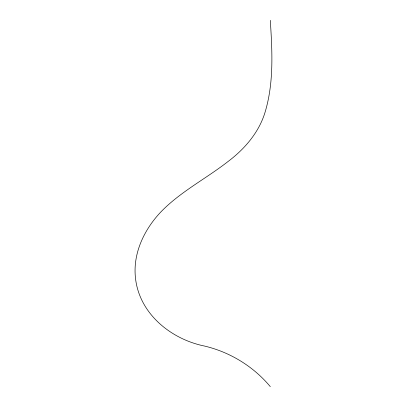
<?xml version="1.0" encoding="UTF-8"?>
<svg xmlns="http://www.w3.org/2000/svg" width="407" height="407" viewBox="0 0 407 407"><rect width="100%" height="100%" fill="white"/><g stroke="black" fill="none" stroke-linecap="round" stroke-linejoin="round"><path stroke-width="0.61" d="M270.309 386.65C253.464 366.468 230.209 352.208 204.68 346.087C171.082 339.306 139.418 313.843 135.49 278.19C132.641 253.5 144.2 229.502 160.887 211.915C180.494 191.626 205.978 178.754 228.047 161.513C244.393 149.206 258.425 133.053 264.743 113.304C274.089 83.282 272.252 51.302 270.309 20.35"/></g></svg>
